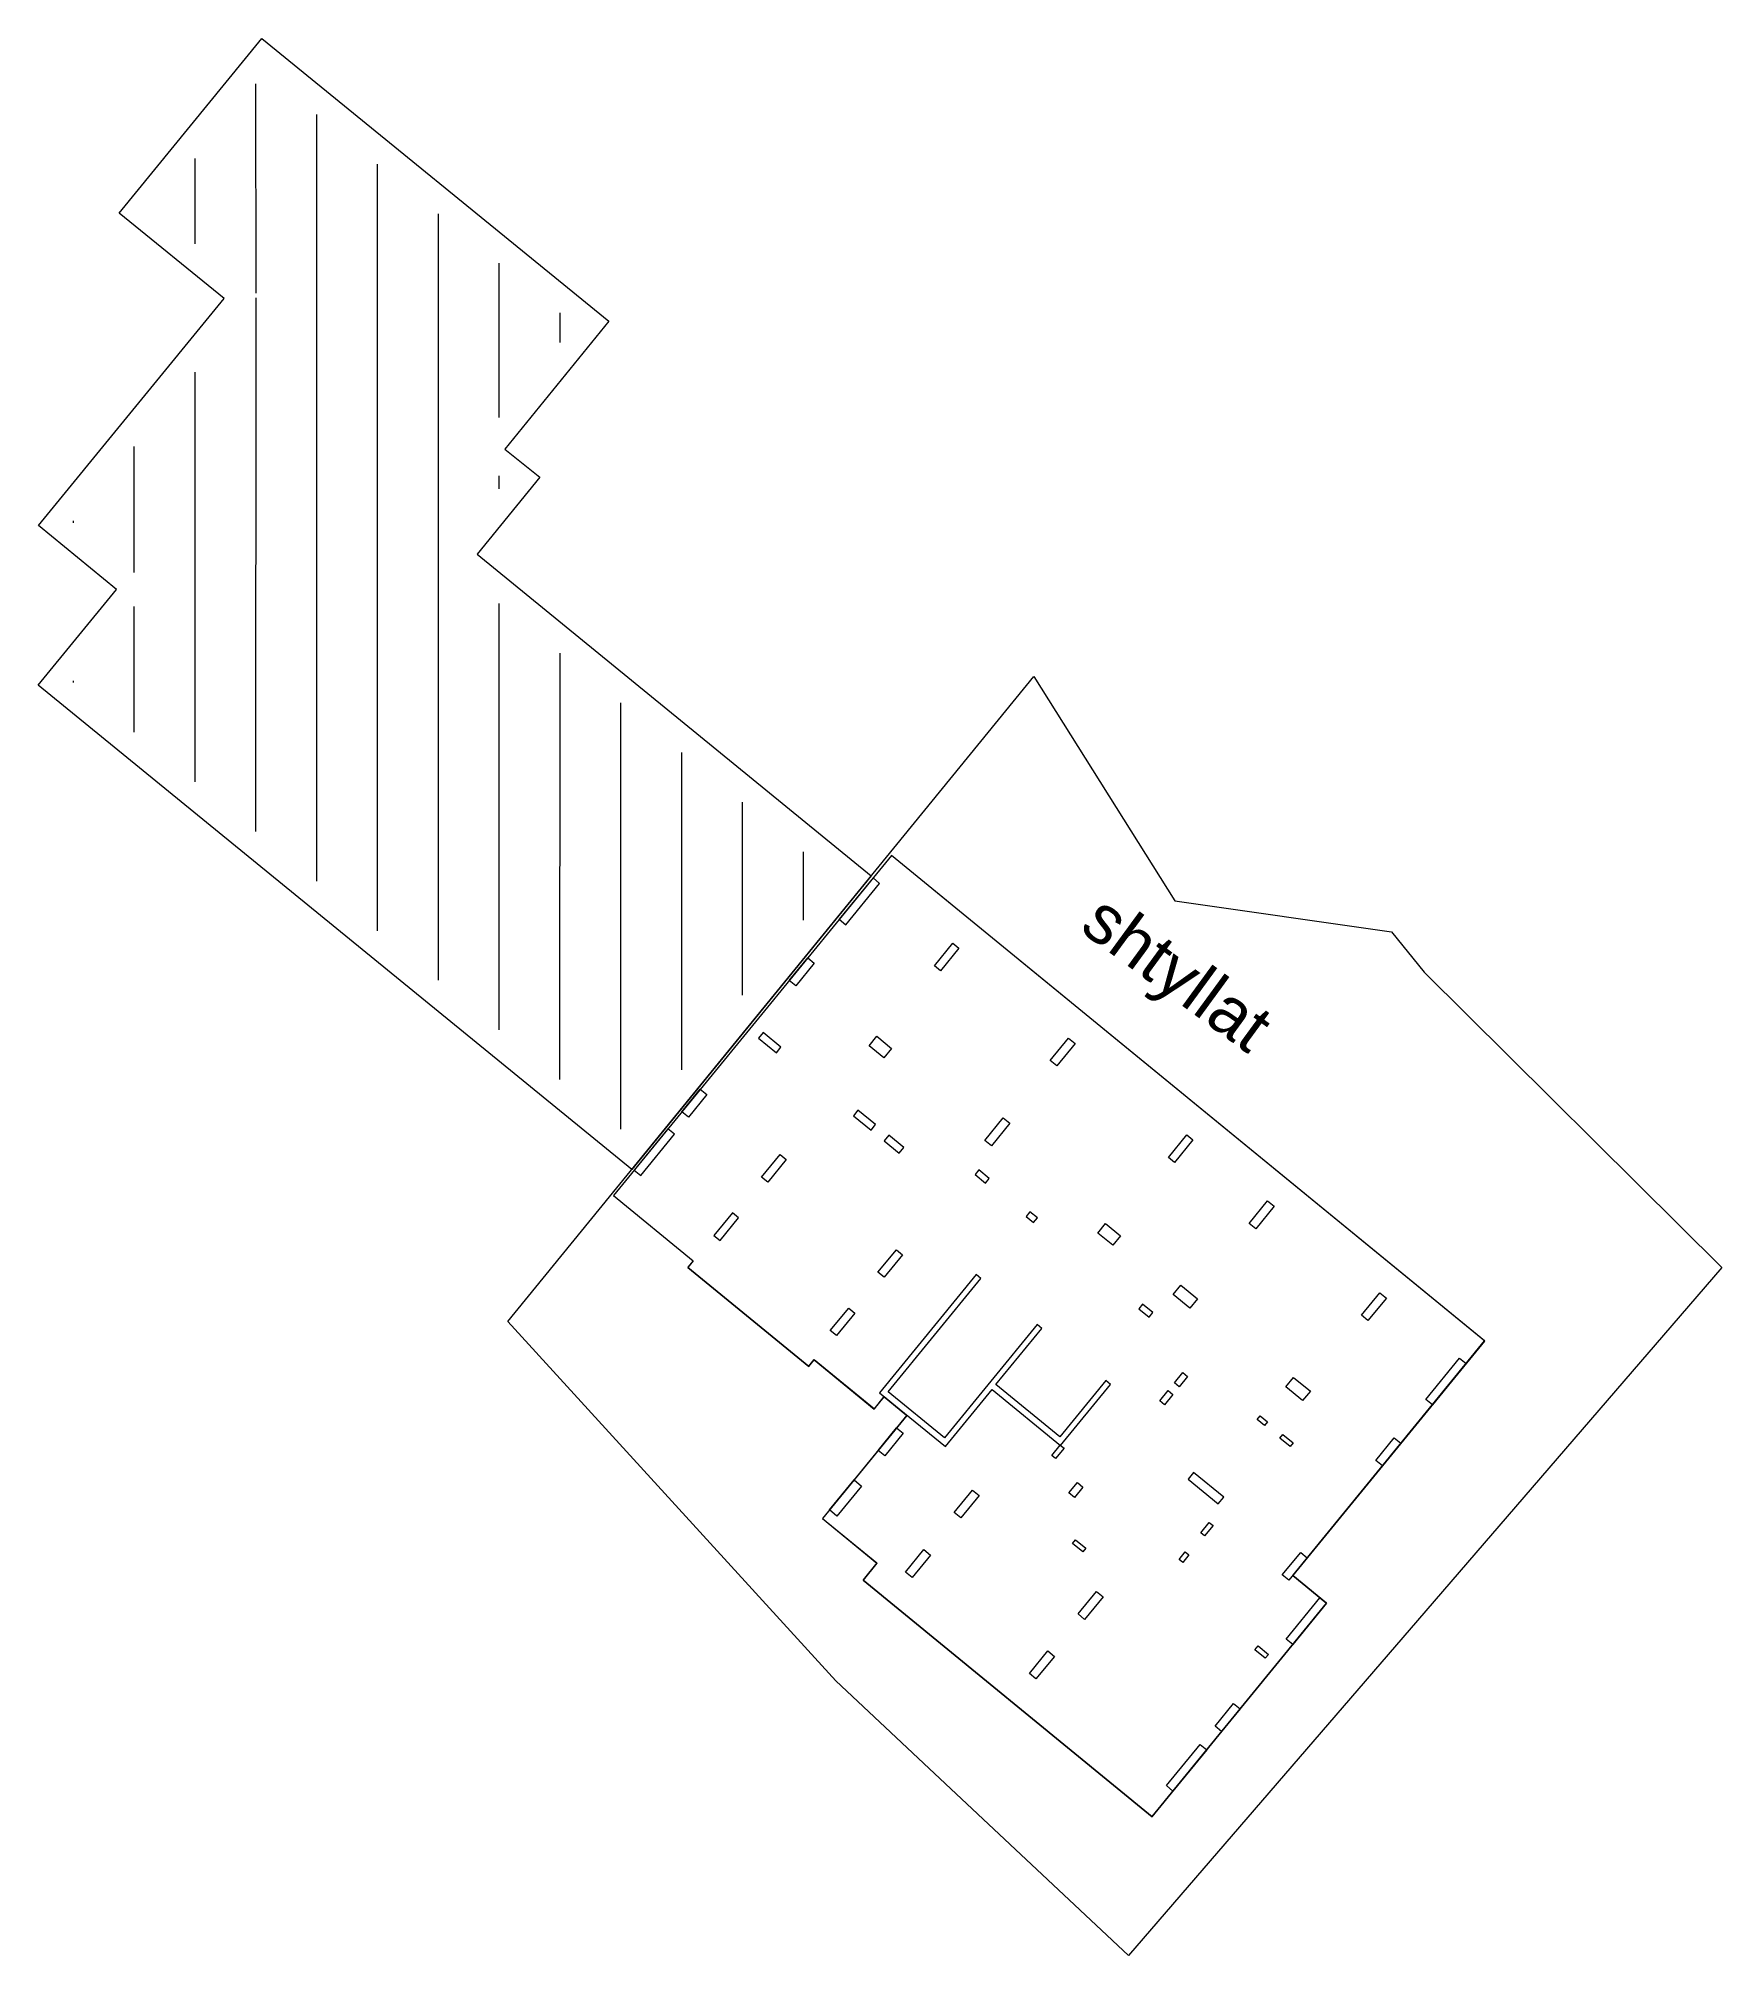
# Model space of a CAD drawing. Header units: metres. Extents: x 7512556 to 7512625.3, y 4691700.9 to 4691779.9.
import ezdxf

# ---------------------------------------------------------------- set-up
doc = ezdxf.new("R2010")
doc.units = ezdxf.units.M
for name, color, linetype, lineweight in [('A - Pllaka Banim polyline_Pen_No__177', 1, 'Continuous', 0), ('Objekt', 202, 'Continuous', 0), ('Parcele_baze', 7, 'Continuous', 0), ('Shtyllat kat polyline', 5, 'Continuous', 0)]:
    doc.layers.add(name, color=color, linetype=linetype, lineweight=lineweight)
doc.layers.add('Shtyllat paraprake line', color=7, linetype='Continuous', lineweight=0, true_color=0xff66ff)
doc.styles.get("Standard").update_dxf_attribs({"font": 'arial.ttf'})

msp = doc.modelspace()

# ---------------------------------------------------------------- hatches: boundary and pattern name
at = {"layer": 'Objekt'}
h = msp.add_hatch(dxfattribs=at)
h.set_pattern_fill('ANSI31', color=256, scale=0.79, angle=45)
h.paths.add_polyline_path([(7512572.643, 4691758.517), (7512575.22, 4691761.687), (7512573.778, 4691762.85), (7512578.06, 4691768.122), (7512565.305, 4691778.515), (7512560.691, 4691772.857), (7512565.022, 4691769.347), (7512557.364, 4691759.99), (7512560.589, 4691757.348), (7512557.363, 4691753.409), (7512580.276, 4691734.72), (7512588.875, 4691745.274)])

# ---------------------------------------------------------------- linework, layer by layer
at = {"layer": 'A - Pllaka Banim polyline_Pen_No__177'}
for points in [[(7512579.66, 4691732.239), (7512582.949, 4691729.547), (7512582.727, 4691729.277), (7512587.715, 4691725.195), (7512587.94, 4691725.47), (7512590.416, 4691723.443), (7512590.828, 4691723.946), (7512591.761, 4691723.182), (7512588.279, 4691718.927), (7512590.523, 4691717.09), (7512589.954, 4691716.395), (7512601.87, 4691706.639), (7512609.062, 4691715.423), (7512607.667, 4691716.565), (7512615.584, 4691726.236), (7512591.126, 4691746.25)], [(7512579.663, 4691732.243), (7512582.952, 4691729.553), (7512582.73, 4691729.282), (7512587.718, 4691725.203), (7512587.942, 4691725.477), (7512590.419, 4691723.452), (7512590.83, 4691723.955), (7512591.763, 4691723.192), (7512588.283, 4691718.937), (7512590.527, 4691717.101), (7512589.958, 4691716.405), (7512601.873, 4691706.655), (7512609.06, 4691715.439), (7512607.666, 4691716.58), (7512615.578, 4691726.25), (7512591.122, 4691746.253)]]:
    msp.add_lwpolyline(points, close=True, dxfattribs=at)
at = {"layer": 'Objekt', "flags": 128}
msp.add_lwpolyline([(7512565.162, 4691779.922), (7512579.466, 4691768.267), (7512575.187, 4691762.998), (7512576.629, 4691761.835), (7512574.049, 4691758.661), (7512590.282, 4691745.417), (7512580.419, 4691733.313), (7512555.954, 4691753.268), (7512559.182, 4691757.208), (7512555.957, 4691759.85), (7512563.612, 4691769.203), (7512559.282, 4691772.712)], close=True, dxfattribs=at)
at = {"layer": 'Parcele_baze', "flags": 128}
msp.add_lwpolyline([(7512592.675, 4691708.63), (7512588.828, 4691712.241), (7512575.313, 4691727.052), (7512596.988, 4691753.627), (7512602.81, 4691744.389), (7512611.74, 4691743.11), (7512613.089, 4691741.438), (7512625.349, 4691729.268), (7512612.804, 4691714.723), (7512600.892, 4691700.919)], close=True, dxfattribs=at)
at = {"layer": 'Shtyllat kat polyline', "color": 5}
for points in [[(7512588.97, 4691743.622), (7512589.241, 4691743.401), (7512590.634, 4691745.103), (7512590.363, 4691745.325)], [(7512593.652, 4691742.635), (7512593.903, 4691742.429), (7512593.144, 4691741.5), (7512592.892, 4691741.706)], [(7512587.181, 4691740.882), (7512586.91, 4691741.103), (7512587.67, 4691742.032), (7512587.941, 4691741.81)], [(7512590.516, 4691738.8), (7512591.132, 4691738.296), (7512590.816, 4691737.909), (7512590.199, 4691738.413)], [(7512598.426, 4691738.729), (7512598.697, 4691738.508), (7512597.938, 4691737.579), (7512597.667, 4691737.801)], [(7512582.754, 4691735.469), (7512582.483, 4691735.69), (7512583.242, 4691736.619), (7512583.513, 4691736.397)], [(7512595.733, 4691735.437), (7512596.004, 4691735.215), (7512595.244, 4691734.286), (7512594.974, 4691734.508)], [(7512580.518, 4691733.288), (7512580.788, 4691733.066), (7512582.181, 4691734.768), (7512581.91, 4691734.99)], [(7512603.301, 4691734.742), (7512603.553, 4691734.536), (7512602.793, 4691733.607), (7512602.542, 4691733.813)], [(7512586.023, 4691732.795), (7512585.772, 4691733), (7512586.531, 4691733.929), (7512586.783, 4691733.723)], [(7512583.806, 4691730.598), (7512584.058, 4691730.392), (7512584.817, 4691731.32), (7512584.566, 4691731.526)], [(7512606.629, 4691732.02), (7512606.9, 4691731.799), (7512606.14, 4691730.87), (7512605.869, 4691731.091)], [(7512600.255, 4691730.188), (7512599.636, 4691730.695), (7512599.952, 4691731.081), (7512600.571, 4691730.575)], [(7512591.325, 4691730.008), (7512591.576, 4691729.802), (7512590.817, 4691728.874), (7512590.565, 4691729.079)], [(7512594.618, 4691728.981), (7512590.637, 4691724.113), (7512593.345, 4691721.898), (7512595.272, 4691724.254), (7512598.097, 4691721.944), (7512600.154, 4691724.459), (7512599.96, 4691724.617), (7512598.062, 4691722.296), (7512595.43, 4691724.448), (7512597.326, 4691726.765), (7512597.133, 4691726.924), (7512593.31, 4691722.25), (7512590.988, 4691724.149), (7512594.811, 4691728.822)], [(7512603.428, 4691727.593), (7512602.731, 4691728.163), (7512603.049, 4691728.551), (7512603.745, 4691727.982)], [(7512588.852, 4691726.471), (7512588.6, 4691726.677), (7512589.36, 4691727.605), (7512589.611, 4691727.399)], [(7512611.257, 4691728.234), (7512611.528, 4691728.013), (7512610.768, 4691727.084), (7512610.498, 4691727.306)], [(7512613.424, 4691723.62), (7512613.153, 4691723.842), (7512614.546, 4691725.544), (7512614.817, 4691725.323)], [(7512608.075, 4691723.792), (7512607.379, 4691724.361), (7512607.695, 4691724.748), (7512608.392, 4691724.179)], [(7512590.845, 4691721.516), (7512590.574, 4691721.738), (7512591.334, 4691722.666), (7512591.604, 4691722.445)], [(7512611.853, 4691722.252), (7512612.124, 4691722.03), (7512611.364, 4691721.102), (7512611.093, 4691721.323)], [(7512588.877, 4691719.032), (7512588.568, 4691719.285), (7512589.58, 4691720.523), (7512589.89, 4691720.27)], [(7512603.36, 4691720.553), (7512604.598, 4691719.541), (7512604.82, 4691719.812), (7512603.582, 4691720.824)], [(7512594.468, 4691720.103), (7512594.738, 4691719.882), (7512593.979, 4691718.953), (7512593.708, 4691719.174)], [(7512591.972, 4691716.5), (7512591.702, 4691716.721), (7512592.461, 4691717.65), (7512592.732, 4691717.428)], [(7512607.996, 4691717.536), (7512608.267, 4691717.315), (7512607.507, 4691716.386), (7512607.237, 4691716.608)], [(7512599.575, 4691715.926), (7512599.846, 4691715.704), (7512599.086, 4691714.776), (7512598.815, 4691714.997)], [(7512608.787, 4691715.662), (7512609.058, 4691715.441), (7512607.666, 4691713.738), (7512607.395, 4691713.96)], [(7512597.08, 4691712.322), (7512596.809, 4691712.544), (7512597.568, 4691713.473), (7512597.839, 4691713.251)], [(7512605.224, 4691711.305), (7512605.495, 4691711.084), (7512604.735, 4691710.155), (7512604.464, 4691710.377)], [(7512603.85, 4691709.626), (7512604.121, 4691709.404), (7512602.729, 4691707.702), (7512602.458, 4691707.924)]]:
    msp.add_lwpolyline(points, close=True, dxfattribs=at)
at = {"layer": 'Shtyllat paraprake line', "color": 211, "true_color": 0xff66ff}
for points in [[(7512585.643, 4691738.725), (7512586.379, 4691738.124), (7512586.568, 4691738.356), (7512585.833, 4691738.957)], [(7512589.554, 4691735.526), (7512590.281, 4691734.931), (7512590.471, 4691735.163), (7512589.744, 4691735.758)], [(7512590.819, 4691734.491), (7512591.438, 4691733.984), (7512591.628, 4691734.216), (7512591.009, 4691734.723)], [(7512594.57, 4691733.102), (7512594.996, 4691732.753), (7512595.154, 4691732.947), (7512594.728, 4691733.295)], [(7512596.675, 4691731.38), (7512596.985, 4691731.127), (7512597.143, 4691731.32), (7512596.833, 4691731.573)], [(7512601.323, 4691727.578), (7512601.749, 4691727.23), (7512601.905, 4691727.421), (7512601.479, 4691727.77)], [(7512603.136, 4691724.942), (7512603.327, 4691724.786), (7512602.979, 4691724.36), (7512602.788, 4691724.517)], [(7512602.532, 4691724.204), (7512602.723, 4691724.047), (7512602.375, 4691723.622), (7512602.184, 4691723.778)], [(7512606.504, 4691722.758), (7512606.195, 4691723.011), (7512606.322, 4691723.166), (7512606.631, 4691722.913)], [(7512597.892, 4691721.4), (7512597.737, 4691721.527), (7512598.085, 4691721.952), (7512598.24, 4691721.826)], [(7512607.558, 4691721.896), (7512607.133, 4691722.244), (7512607.257, 4691722.397), (7512607.683, 4691722.049)], [(7512598.671, 4691719.795), (7512598.439, 4691719.985), (7512598.787, 4691720.41), (7512599.019, 4691720.22)], [(7512604.032, 4691718.221), (7512603.879, 4691718.346), (7512604.228, 4691718.772), (7512604.38, 4691718.647)], [(7512599.007, 4691717.553), (7512598.581, 4691717.901), (7512598.708, 4691718.055), (7512599.134, 4691717.707)], [(7512603.233, 4691717.556), (7512603.388, 4691717.429), (7512603.134, 4691717.12), (7512602.98, 4691717.246)], [(7512606.236, 4691713.681), (7512606.661, 4691713.333), (7512606.535, 4691713.178), (7512606.109, 4691713.526)]]:
    msp.add_lwpolyline(points, close=True, dxfattribs=at)

# ---------------------------------------------------------------- texts
at = {"layer": 'Parcele_baze'}
msp.add_text('shtyllat', height=2, rotation=323.85449, dxfattribs=at).set_placement((7512598.824, 4691743.187))

doc.saveas('drawing.dxf')
